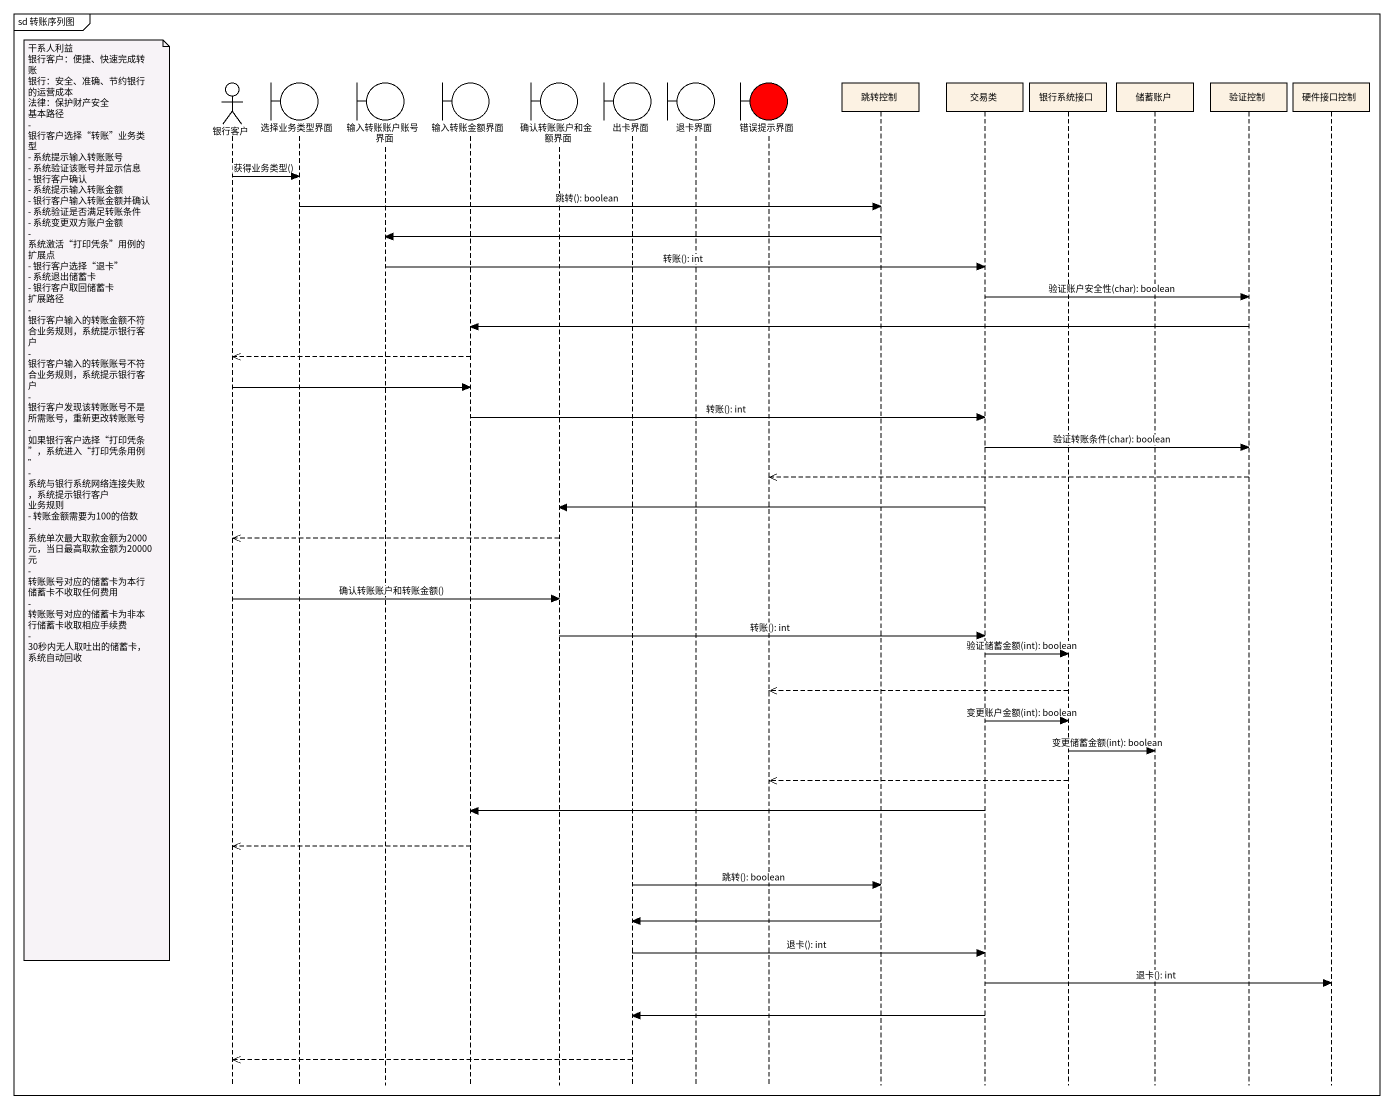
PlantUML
@startuml
mainframe sd 转账序列图
hide footbox
actor 银行客户
boundary 选择业务类型界面
boundary 输入转账账户账号界面
boundary 输入转账金额界面
boundary 确认转账账户和金额界面
boundary 出卡界面
boundary 退卡界面
boundary 错误提示界面 #FF0000
participant 跳转控制
participant 交易类
participant 银行系统接口
participant 储蓄账户
participant 验证控制
participant 硬件接口控制

银行客户 -> 选择业务类型界面 : 获得业务类型()
选择业务类型界面 -> 跳转控制 : 跳转(): boolean
跳转控制 -> 输入转账账户账号界面
输入转账账户账号界面 -> 交易类 : 转账(): int
交易类 -> 验证控制 : 验证账户安全性(char): boolean
验证控制 -> 输入转账金额界面
输入转账金额界面 -->> 银行客户
银行客户 -> 输入转账金额界面
输入转账金额界面 -> 交易类 : 转账(): int
交易类 -> 验证控制 : 验证转账条件(char): boolean
验证控制 -->> 错误提示界面
note left of 银行客户
  干系人利益
  银行客户：便捷、快速完成转账
  银行：安全、准确、节约银行的运营成本
  法律：保护财产安全
  基本路径
  - 银行客户选择“转账”业务类型
  - 系统提示输入转账账号
  - 系统验证该账号并显示信息
  - 银行客户确认
  - 系统提示输入转账金额
  - 银行客户输入转账金额并确认
  - 系统验证是否满足转账条件
  - 系统变更双方账户金额
  - 系统激活“打印凭条”用例的扩展点
  - 银行客户选择“退卡”
  - 系统退出储蓄卡
  - 银行客户取回储蓄卡
  扩展路径
  - 银行客户输入的转账金额不符合业务规则，系统提示银行客户
  - 银行客户输入的转账账号不符合业务规则，系统提示银行客户
  - 银行客户发现该转账账号不是所需账号，重新更改转账账号
  - 如果银行客户选择“打印凭条”，系统进入“打印凭条用例”
  - 系统与银行系统网络连接失败，系统提示银行客户
  业务规则
  - 转账金额需要为100的倍数
  - 系统单次最大取款金额为2000元，当日最高取款金额为20000元
  - 转账账号对应的储蓄卡为本行储蓄卡不收取任何费用
  - 转账账号对应的储蓄卡为非本行储蓄卡收取相应手续费
  - 30秒内无人取吐出的储蓄卡，系统自动回收
end note
交易类 -> 确认转账账户和金额界面
确认转账账户和金额界面 -->> 银行客户
银行客户 -> 确认转账账户和金额界面 : 确认转账账户和转账金额()
确认转账账户和金额界面 -> 交易类 : 转账(): int
交易类 -> 银行系统接口 : 验证储蓄金额(int): boolean
银行系统接口 -->> 错误提示界面
交易类 -> 银行系统接口 : 变更账户金额(int): boolean
银行系统接口 -> 储蓄账户 : 变更储蓄金额(int): boolean
银行系统接口 -->> 错误提示界面
交易类 -> 输入转账金额界面
输入转账金额界面 -->> 银行客户
出卡界面 -> 跳转控制 : 跳转(): boolean
跳转控制 -> 出卡界面
出卡界面 -> 交易类 : 退卡(): int
交易类 -> 硬件接口控制 : 退卡(): int
交易类 -> 出卡界面
出卡界面 -->> 银行客户
@enduml
